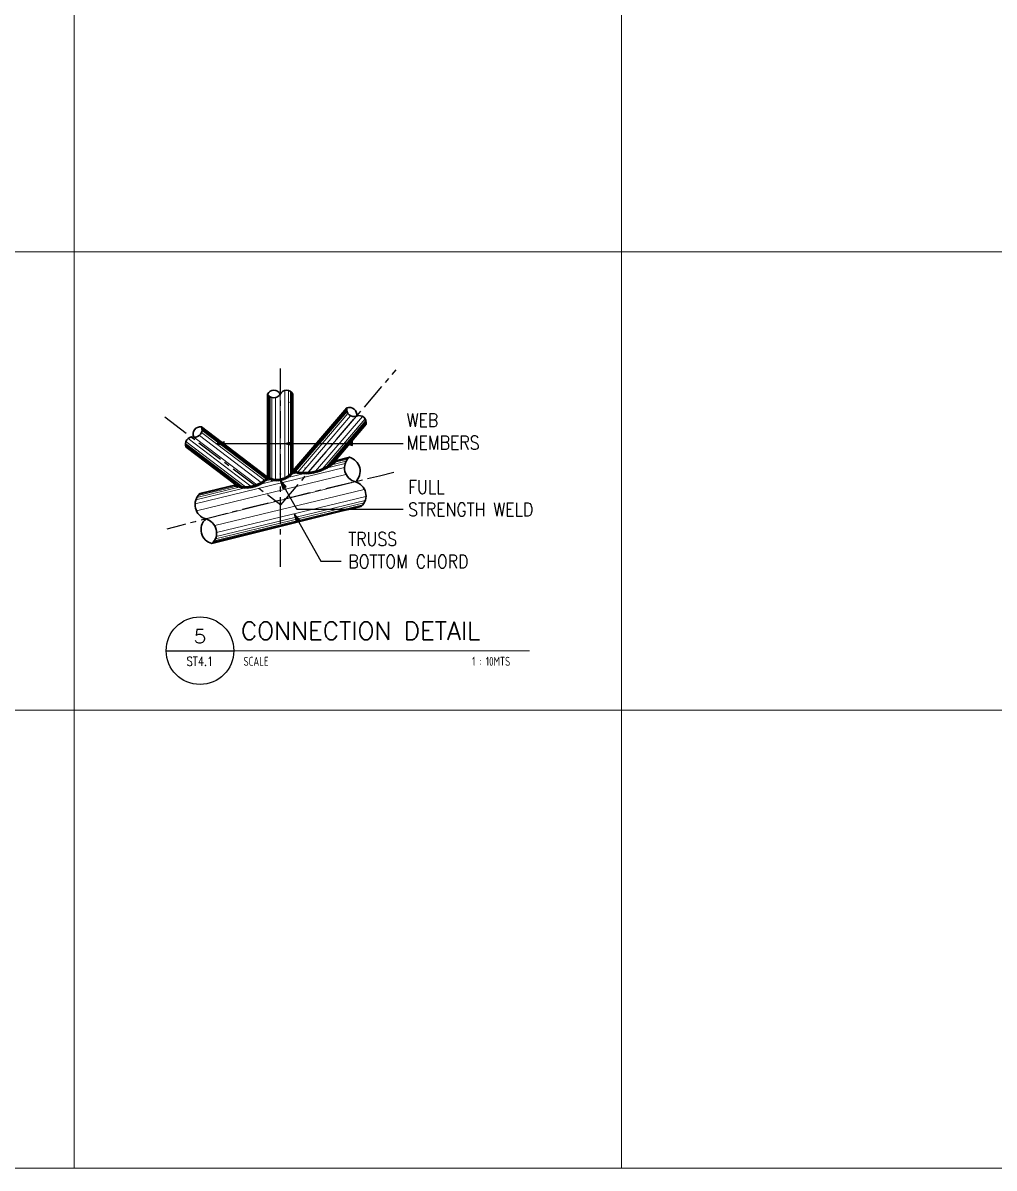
# Model space of a CAD drawing. Header units: millimetres. Extents: x -14320 to 437400, y -59080 to 73710.
# Drawn here: x 6328 to 9203, y 0 to 3390 of the extents above; entities that cross this region are included whole.
import ezdxf
from ezdxf.enums import TextEntityAlignment as Align

# ---------------------------------------------------------------- set-up
doc = ezdxf.new("R2010")
doc.units = ezdxf.units.MM
doc.header["$LTSCALE"] = 10
doc.header["$MEASUREMENT"] = 0
doc.linetypes.add('CENTER', pattern=[50.8, 31.75, -6.35, 6.35, -6.35])
for name, color, linetype in [('A-NEW', 240, 'Continuous'), ('A_LINE', 1, 'Continuous'), ('TARGET-MAIN', 1, 'Continuous')]:
    doc.layers.add(name, color=color, linetype=linetype)
doc.layers.add('GUIDE 001', color=214, linetype='Continuous', lineweight=0, plot=False)
doc.layers.add('S-DETL-GRID', color=62, linetype='Continuous', lineweight=9, plot=False)
for name, color, linetype, lineweight in [('HATCH', 8, 'Continuous', 5), ('S-Anno-Text', 52, 'Continuous', 15), ('S-ANNO-WELD', 1, 'Continuous', 9), ('S_STEEL TRUSS', 5, 'Continuous', 30)]:
    doc.layers.add(name, color=color, linetype=linetype, lineweight=lineweight)
doc.styles.add('1', font='simplex.shx', dxfattribs={"width": 0.85, "height": 40})
doc.styles.add('ARCHITEXT', font='architxt.shx', dxfattribs={"width": 0.85})
doc.styles.add('SIMPLEX', font='SIMPLEX.shx', dxfattribs={"width": 1.1})
doc.dimstyles.new('ESCA_ARW$7', dxfattribs={"dimtxt": 200, "dimasz": 1, "dimexe": 100, "dimexo": 100, "dimgap": 100, "dimtad": 1, "dimdec": 0, "dimrnd": 1, "dimdsep": 46, "dimtxsty": '1', "dimblk1": 'dim_arw', "dimblk2": 'dim_arw', "dimsah": 1, "dimcen": 50, "dimclrd": 1, "dimclre": 256, "dimclrt": 52, "dimadec": 0, "dimazin": 0, "dimtfac": 1, "dimtofl": 0, "dimtmove": 0, "dimatfit": 3, "dimldrblk": 'dim_arw', "dimfxl": 1, "dimtolj": 1, "dimtzin": 0, "dimarcsym": 0})

# ---------------------------------------------------------------- blocks, each defined once
blk = doc.blocks.new('dim_arw')
h = blk.add_hatch(color=256)
h.paths.add_polyline_path([(-126, 29), (0, 0), (-126, -29, -0.115681), (-133, 0, -0.115681)])
h.paths.add_polyline_path([(-249, 58), (-126, 29, 0.115681), (-133, 0, 0.115681), (-126, -29), (-249, -58)])
for p, q in [((0, 0), (-249, 58)), ((-249, 58), (-249, -58)), ((0, 0), (-249, -58))]:
    blk.add_line(p, q)
blk = doc.blocks.new('TARGET-DWGLABEL')
at = {"layer": 'TARGET-MAIN'}
blk.add_line((-7.5, 0), (7.5, 0), dxfattribs=at)
blk.add_circle((0, 0), 7.5, dxfattribs=at)
at = {"layer": 'TARGET-MAIN', "color": 2, "style": 'ARCHITEXT', "width": 0.85}
blk.add_text('SCALE', height=2, dxfattribs=at).set_placement((9.66, -2.36), align=Align.MIDDLE_LEFT)
at = {"layer": 'TARGET-MAIN', "color": 6, "style": 'ARCHITEXT', "width": 0.85}
blk.add_attdef('DRAWING_TITLE', text='', height=5, dxfattribs=at).set_placement((9.08, 4.41), align=Align.MIDDLE_LEFT)
at = {"layer": 'TARGET-MAIN', "color": 4, "style": 'ARCHITEXT', "width": 0.85}
blk.add_attdef('DWG_NO.', text='', height=3, dxfattribs=at).set_placement((0, 3.17), align=Align.MIDDLE_CENTER)
at = {"layer": 'TARGET-MAIN', "color": 3, "style": 'ARCHITEXT', "width": 0.85}
blk.add_attdef('SHT_NO.', text='', height=2, dxfattribs=at).set_placement((-0.02, -2.36), align=Align.MIDDLE_CENTER)
at = {"layer": 'TARGET-MAIN', "color": 2, "style": 'ARCHITEXT', "width": 0.85}
blk.add_attdef('SCALE', text='', height=2, dxfattribs=at).set_placement((69.6, -2.36), align=Align.MIDDLE_RIGHT)

msp = doc.modelspace()

# ---------------------------------------------------------------- hatches: boundary and pattern name
at = {"layer": 'HATCH'}
h = msp.add_hatch(dxfattribs=at)
h.set_pattern_fill('ANSI37', color=256, scale=15, angle=30, style=0)
h.set_pattern_definition([(75, (-3440, -1487.7938), (-1.81111092, 0.4852857), []), (165, (-3440, -1487.7938), (-0.4852857, -1.81111092), [])])
h.paths.add_polyline_path([(6959.1, 2022.4, -0.001743), (6958.5, 2022.6), (6950.5, 2020.7, 0.00145), (6950.9, 2020.4)])
h.paths.add_polyline_path([(6961.8, 2021.4, -0.008612), (6959.1, 2022.4), (6950.9, 2020.4, 0.007278), (6953.3, 2019.4)])
h.paths.add_polyline_path([(6966.1, 2020.1, -0.013355), (6961.8, 2021.4), (6953.3, 2019.4, 0.01105), (6957, 2017.9)])
h.paths.add_polyline_path([(6976.6, 2017.8, -0.031932), (6966.1, 2020.1), (6957, 2017.9, 0.024848), (6965.4, 2015.1)])
h.paths.add_polyline_path([(7002.4, 2017.9, -0.076766), (6976.6, 2017.8), (6965.4, 2015.1, 0.040411), (6979.6, 2012.4)])
h.paths.add_polyline_path([(7038.4, 2026.6), (7015.5, 2021.1, -0.040137), (7002.4, 2017.9), (6979.6, 2012.4, 0.174295)])
h.paths.add_polyline_path([(7038.4, 2026.6, 0.040411), (7049.7, 2035.5), (7038.5, 2032.8, -0.076766), (7015.5, 2021.1)])
h.paths.add_polyline_path([(7053.6, 2039.3, 0.018734), (7057.9, 2037.5), (7067.4, 2039.8, -0.039968), (7058.7, 2042.5), (7046.8, 2039.6, -0.031932), (7038.5, 2032.8), (7049.7, 2035.5, 0.015193)])
h.paths.add_polyline_path([(7058.7, 2042.5, -0.016723), (7055.3, 2044.1), (7050, 2042.8, -0.013355), (7046.8, 2039.6)])
h.paths.add_polyline_path([(7053.1, 2045.2), (7052, 2044.9, -0.008612), (7050, 2042.8), (7055.3, 2044.1, -0.010803)])
h.paths.add_polyline_path([(7053.1, 2045.2, -0.002796), (7052.5, 2045.5, -0.002227), (7052, 2044.9)])
h.paths.add_polyline_path([(7090, 2039.1), (7090, 2039.3, -0.099949), (7067.4, 2039.8), (7057.9, 2037.5, 0.049872), (7069.8, 2034.2)])
h.paths.add_polyline_path([(7090, 2039.1), (7069.8, 2034.2, 0.081989), (7090, 2034.2)])
h.paths.add_polyline_path([(7117.2, 2045.7), (7090, 2039.1), (7090, 2034.2, 0.120904)])
h.paths.add_polyline_path([(7126.3, 2054.1), (7116.8, 2051.8, -0.11554), (7093.6, 2040), (7117.2, 2045.7, 0.049872)])
h.paths.add_polyline_path([(7129.5, 2057.9, 0.012476), (7136.2, 2056.5), (7149.1, 2059.6, -0.023577), (7136.8, 2061.4), (7123.2, 2058.2, -0.039968), (7116.8, 2051.8), (7126.3, 2054.1, 0.02021)])
h.paths.add_polyline_path([(7136.8, 2061.4, -0.010034), (7131.6, 2062.6), (7125.6, 2061.1, -0.016723), (7123.2, 2058.2)])
h.paths.add_polyline_path([(7131.6, 2062.6, -0.006501), (7128.3, 2063.4), (7127.1, 2063.1, -0.010803), (7125.6, 2061.1)])
h.paths.add_polyline_path([(7128.3, 2063.4, -0.00147), (7127.5, 2063.6, -0.000572), (7127.5, 2063.7, -0.003281), (7127.1, 2063.1)])
h.paths.add_polyline_path([(7173.5, 2059.4, -0.046304), (7149.1, 2059.6), (7136.2, 2056.5, 0.030035), (7152.5, 2054.3)])
h.paths.add_polyline_path([(7173.5, 2059.4), (7152.5, 2054.3, 0.030092), (7168.9, 2054.1)])
h.paths.add_polyline_path([(7233.9, 2074), (7212.9, 2068.9, -0.077323), (7173.5, 2059.4), (7168.9, 2054.1, 0.126055)])
h.paths.add_polyline_path([(7247.4, 2083.4), (7234.5, 2080.3, -0.046304), (7212.9, 2068.9), (7233.9, 2074, 0.030035)])
h.paths.add_polyline_path([(7255.3, 2090.2), (7244.6, 2087.6, -0.023577), (7234.5, 2080.3), (7247.4, 2083.4, 0.018946)])
h.paths.add_polyline_path([(7258.7, 2093.4), (7248.7, 2091, -0.010034), (7244.6, 2087.6), (7255.3, 2090.2, 0.008474)])
h.paths.add_polyline_path([(7260.8, 2095.5), (7251.2, 2093.2, -0.006501), (7248.7, 2091), (7258.7, 2093.4, 0.005589)])
h.paths.add_polyline_path([(7260.8, 2095.5, 0.002164), (7261.6, 2096.4), (7252.2, 2094.1, -0.002459), (7251.2, 2093.2)])

# ---------------------------------------------------------------- linework, layer by layer
at = {"layer": 'A-NEW', "color": 253, "linetype": 'CENTER', "ltscale": 0.25}
msp.add_line((7090, 2367.4), (7090, 1770.9), dxfattribs=at)
msp.add_lwpolyline([(6748.2, 2223.7), (7091.5, 1963.5), (7433.4, 2363.1)], dxfattribs=at)
msp.add_arc((14402.5, -27455.5), 30327.5, 103.29975, 104.60714, dxfattribs=at)
at = {"layer": 'A_LINE', "color": 1, "lineweight": 13}
msp.add_line((6752.5, 1531.6), (7827.5, 1531.6), dxfattribs=at)
at = {"layer": 'GUIDE 001'}
for p in [(7115.5, 2266.7), (7319.2, 2190.9), (6838.2, 2128.9), (7162.9, 2072.2)]:
    msp.add_point(p, dxfattribs=at)
at = {"layer": 'HATCH', "color": 250}
for p, q in [((7052.6, 2045.4), (7052.6, 2291.1)), ((7053.4, 2045), (7053.4, 2289.7)), ((7054.6, 2044.4), (7054.6, 2288.1)), ((7056.9, 2043.3), (7056.9, 2285.6)), ((7059.9, 2042.1), (7059.9, 2283.4)), ((7065.5, 2040.3), (7065.5, 2280.9)), ((7076.2, 2038.5), (7076.2, 2280.7)), ((7090, 2039.3), (7090, 2291.3)), ((7103.8, 2043.5), (7103.8, 2301.9)), ((7114.5, 2050), (7114.5, 2301.7)), ((7120.1, 2054.8), (7120.1, 2299.2)), ((7123.1, 2058), (7123.1, 2297)), ((7125.4, 2060.8), (7125.4, 2294.5)), ((7126.6, 2062.4), (7126.6, 2292.8)), ((7127.4, 2063.6), (7127.4, 2291.5)), ((7127.5, 2063.6), (7287.3, 2250.3)), ((7128.4, 2063.4), (7287, 2248.7)), ((7129.7, 2063.1), (7286.8, 2246.8)), ((7132.2, 2062.4), (7287, 2243.3)), ((7135.5, 2061.7), (7287.8, 2239.7)), ((7141.8, 2060.5), (7290.4, 2234.2)), ((7154.8, 2059.1), (7298.4, 2227)), ((7173.1, 2059.3), (7315.8, 2226.1)), ((7194.1, 2062.8), (7333.2, 2225.3)), ((7214, 2069.4), (7341.2, 2218.1)), ((7226.5, 2075.5), (7343.8, 2212.6)), ((7234.6, 2080.4), (7344.6, 2208.9)), ((7242.4, 2085.9), (7344.8, 2205.5)), ((7247.3, 2089.8), (7344.6, 2203.5)), ((7052.5, 2045.4), (6856.7, 2193.8)), ((7043.1, 2036.4), (6857.1, 2177.3)), ((7051.9, 2044.8), (6857.3, 2192.3)), ((7051.1, 2043.9), (6857.9, 2190.4)), ((7049.5, 2042.2), (6858.5, 2187)), ((7047.3, 2040.1), (6858.5, 2183.3)), ((7251.5, 2093.5), (7344.4, 2202)), ((6977.3, 2017.7), (6809.4, 2144.9)), ((6970.8, 2018.9), (6809.4, 2141.2)), ((6964.8, 2020.4), (6810, 2137.8)), ((6961.5, 2021.5), (6810.6, 2135.9)), ((6987.6, 2016.9), (6810.8, 2150.8)), ((7003.7, 2018.1), (6817.2, 2159.5)), ((7020.3, 2022.8), (6834, 2164.1)), ((7034, 2029.7), (6850.7, 2168.6)), ((6958.9, 2022.5), (6811.2, 2134.4)), ((7251.2, 2093.2), (7293.7, 2103.5)), ((6837.7, 1966.5), (7279.9, 2073.7)), ((7212.9, 2068.9), (7282.1, 2085.7)), ((7234.5, 2080.3), (7285.1, 2092.6)), ((7244.6, 2087.6), (7288.9, 2098.3)), ((7248.7, 2091), (7291.5, 2101.3)), ((6839.9, 1978.5), (7173.5, 2059.4)), ((6842.3, 1945.5), (7284.6, 2052.7)), ((7038.5, 2032.8), (7067.4, 2039.8)), ((7046.8, 2039.6), (7058.7, 2042.5)), ((7050, 2042.8), (7055.3, 2044.1)), ((7052, 2044.9), (7053.1, 2045.2)), ((7116.8, 2051.8), (7149.1, 2059.6)), ((7123.2, 2058.2), (7136.8, 2061.4)), ((7125.6, 2061.1), (7131.6, 2062.6)), ((7127.1, 2063.1), (7128.3, 2063.4)), ((6842.9, 1985.4), (6976.6, 2017.8)), ((6846.6, 1991.1), (6966.1, 2020.1)), ((6849.2, 1994.1), (6961.8, 2021.4)), ((6851.5, 1996.3), (6959.1, 2022.4)), ((6869.4, 1921.5), (7311.8, 2031)), ((6896.6, 1902), (7338.9, 2009.2)), ((6897.9, 1862.6), (7338.4, 1969.3)), ((6900.3, 1869.3), (7341.4, 1976.2)), ((6901.3, 1881), (7343.6, 1988.2)), ((6891, 1852), (7329.8, 1958.4)), ((6892.7, 1854.1), (7332, 1960.6)), ((6894.8, 1857), (7334.6, 1963.6))]:
    msp.add_line(p, q, dxfattribs=at)
at = {"layer": 'S-DETL-GRID'}
for p, q in [((6480, 6780), (6480, 0)), ((8100, 6780), (8100, 0)), ((14580, 2712), (4860, 2712)), ((14580, 1356), (4860, 1356))]:
    msp.add_line(p, q, dxfattribs=at)
at = {"layer": 'S-DETL-GRID', "color": 252}
msp.add_lwpolyline([(4860, 6780), (14580, 6780), (14580, 0), (4860, 0)], close=True, dxfattribs=at)
at = {"layer": 'S_STEEL TRUSS', "linetype": 'Continuous', "ltscale": 2000}
for points in [[(7052.5, 2291.3, 0.598668), (7090, 2291.3, 0.598668), (7052.5, 2291.3)], [(7287.3, 2250.5, 0.598668), (7315.8, 2226.1, 0.598668), (7287.3, 2250.5)], [(6856.6, 2194, -0.598668), (6834, 2164.1, -0.598668), (6856.6, 2194)], [(7294.6, 2104.4, 0.602277), (7312.6, 2031.4, 0.59155), (7294.6, 2104.4)], [(6887.9, 1848.8, 0.598668), (6869.4, 1921.5, 0.598668), (6887.9, 1848.8)]]:
    msp.add_lwpolyline(points, format="xyb", close=True, dxfattribs=at)
for points in [[(7052.5, 2045.5), (7052.5, 2291.3)], [(7127.5, 2063.7), (7287.3, 2250.5)], [(7052.5, 2045.5), (6856.6, 2194)], [(7252.2, 2094.1), (7294.6, 2104.4)]]:
    msp.add_lwpolyline(points, dxfattribs=at)
for points in [[(7090, 2291.3, -0.598668), (7127.5, 2291.3), (7127.5, 2063.7)], [(7315.8, 2226.1, -0.598668), (7344.3, 2201.7), (7252.2, 2094.1)], [(6834, 2164.1, 0.598668), (6811.3, 2134.2), (6958.5, 2022.6)], [(6869.4, 1921.5, -0.574278), (6851.8, 1996.6), (6958.5, 2022.6)], [(7312.6, 2031.4, -0.595004), (7329.7, 1958.6)]]:
    msp.add_lwpolyline(points, format="xyb", dxfattribs=at)
for centre, radius, start, end in [((7162.5, 2190.9), 132, 254.6503, 312.8296), ((6989.1, 2101.3), 84.4, 248.7212, 318.643), ((7080.1, 2095.4), 57, 241.094, 326.2702), ((7180.9, 2083.8), 57, 200.5377, 200.6688), ((14402.5, -27455.5), 30252.5, 103.52045, 104.38267)]:
    msp.add_arc(centre, radius, start, end, dxfattribs=at)
for p in [(7090, 2054.5), (7161.8, 2046.2), (7022.7, 2021)]:
    msp.add_point(p, dxfattribs=at)

# ---------------------------------------------------------------- block references
at = {"layer": 'TARGET-MAIN', "color": 1, "lineweight": 13}
ref = msp.add_blockref('TARGET-DWGLABEL', (6852.5, 1531.6), dxfattribs=dict(at, xscale=13.33333333333333, yscale=13.33333333333333, zscale=13.33333333333333))
ref.add_attrib('DWG_NO.', '5', dxfattribs={"color": 4, "height": 40, "style": 'SIMPLEX', "width": 1.1}).set_placement((6852.5, 1573.9), align=Align.MIDDLE_CENTER)
ref.add_attrib('SHT_NO.', 'ST4.1', dxfattribs={"color": 3, "height": 26.67, "style": 'SIMPLEX', "width": 0.8}).set_placement((6852.3, 1500.2), align=Align.MIDDLE_CENTER)
ref.add_attrib('DRAWING_TITLE', 'CONNECTION DETAIL', dxfattribs={"color": 5, "height": 53.333, "style": 'SIMPLEX'}).set_placement((6973.6, 1590.4), align=Align.MIDDLE_LEFT)
ref.add_attrib('SCALE', '1 : 10MTS', dxfattribs={"color": 2, "height": 26.67, "style": 'ARCHITEXT', "width": 0.85}).set_placement((7770.8, 1500.2), align=Align.MIDDLE_RIGHT)

# ---------------------------------------------------------------- texts
at = {"layer": 'S-Anno-Text', "char_height": 40, "width": 568.686, "style": '1'}
for s, insert, attachment_point in [('WEB \\PMEMBERS', (7464.2, 2180.8), 4), ('\\pxql;FULL\\PSTRENGTH WELD', (7468.6, 1982.8), 4), ('TRUSS\\PBOTTOM CHORD', (7291.5, 1775.5), 7)]:
    msp.add_mtext(s, dxfattribs=dict(at, insert=insert, attachment_point=attachment_point))

# ---------------------------------------------------------------- leaders
at = {"layer": 'S-ANNO-WELD'}
for points in [[(6899.4, 2145.3), (7454.1, 2145.3)], [(7103.8, 2145.3), (7454.1, 2145.3)], [(7279, 2145.3), (7454.1, 2145.3)], [(7090, 2036.1), (7137.2, 1953.5), (7138.8, 1950.7), (7454.1, 1950.7)], [(7130.9, 1936.6), (7210.6, 1797.1), (7270.4, 1797.1)]]:
    msp.add_leader(points, dimstyle='ESCA_ARW$7', override={"dimscale": 0.1}, dxfattribs=at)

doc.saveas('drawing.dxf')
